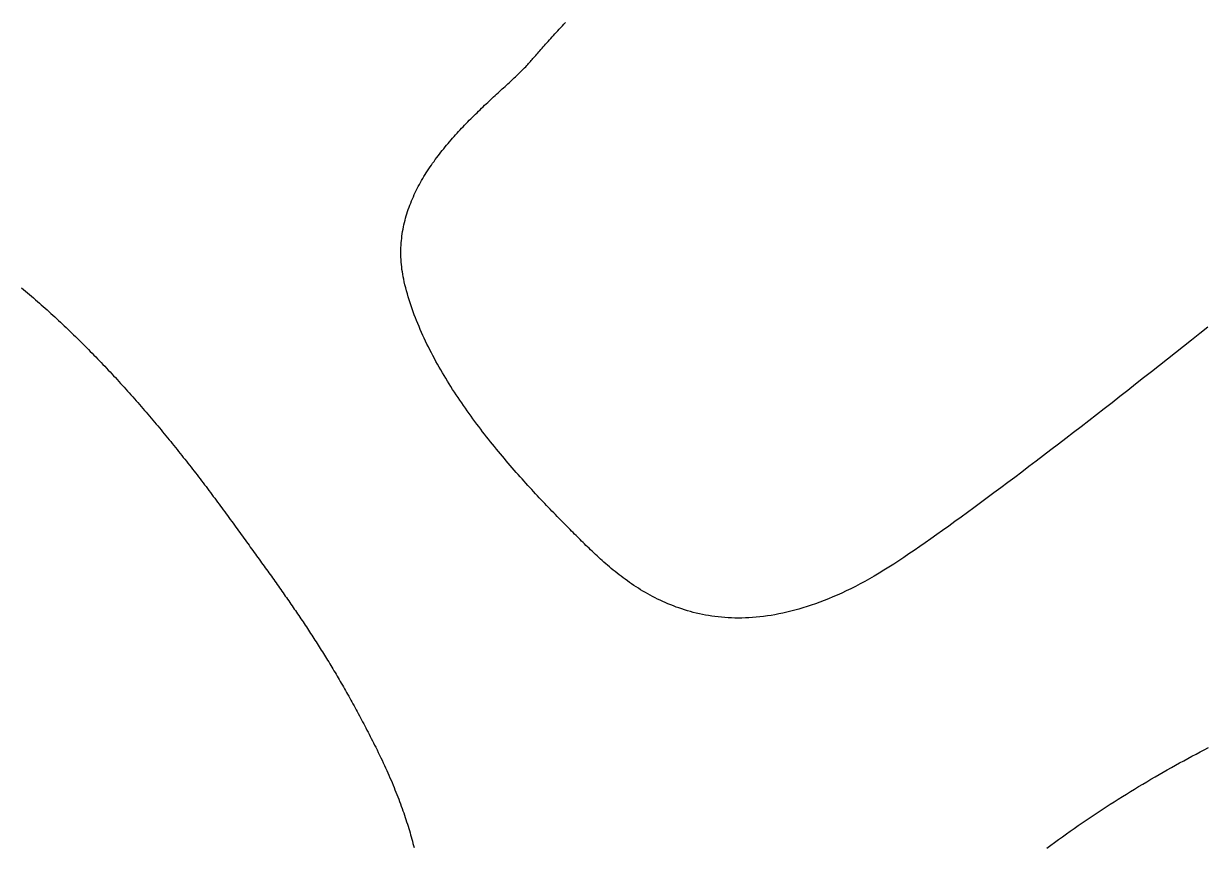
# Model space of a CAD drawing. Extents: x -220 to 640, y 0 to 300.
# Drawn here: x -154.31 to -108.61, y 173.14 to 204.99 of the extents above; entities that cross this region are included whole.
import ezdxf

# ---------------------------------------------------------------- set-up
doc = ezdxf.new("R2010")
doc.units = 0
doc.layers.get('0').update_dxf_attribs({"linetype": 'CONTINUOUS'})

msp = doc.modelspace()

# ---------------------------------------------------------------- linework, layer by layer
for points in [[(-134.632, 203.598, 0), (-134.599, 203.636, 0), (-134.565, 203.676, 0), (-134.53, 203.717, 0), (-134.494, 203.759, 0), (-134.456, 203.802, 0), (-134.417, 203.847, 0), (-134.377, 203.893, 0), (-134.335, 203.94, 0), (-134.292, 203.988, 0), (-134.248, 204.038, 0), (-134.203, 204.089, 0), (-134.157, 204.14, 0), (-134.11, 204.193, 0), (-134.062, 204.248, 0), (-134.012, 204.303, 0), (-133.962, 204.359, 0), (-133.91, 204.416, 0), (-133.858, 204.474, 0), (-133.804, 204.534, 0), (-133.749, 204.594, 0), (-133.694, 204.655, 0), (-133.638, 204.717, 0), (-133.58, 204.78, 0), (-133.522, 204.844, 0), (-133.463, 204.909, 0), (-133.403, 204.974, 0), (-133.343, 205.04, 0)], [(-139.581, 194.997, 0), (-139.602, 195.094, 0), (-139.622, 195.191, 0), (-139.64, 195.288, 0), (-139.655, 195.384, 0), (-139.669, 195.479, 0), (-139.681, 195.574, 0), (-139.691, 195.669, 0), (-139.699, 195.763, 0), (-139.705, 195.857, 0), (-139.709, 195.95, 0), (-139.712, 196.043, 0), (-139.712, 196.135, 0), (-139.712, 196.227, 0), (-139.709, 196.318, 0), (-139.704, 196.409, 0), (-139.698, 196.499, 0), (-139.691, 196.589, 0), (-139.681, 196.679, 0), (-139.67, 196.768, 0), (-139.658, 196.856, 0), (-139.644, 196.944, 0), (-139.628, 197.032, 0), (-139.611, 197.119, 0), (-139.593, 197.206, 0), (-139.573, 197.292, 0), (-139.551, 197.378, 0), (-139.528, 197.463, 0), (-139.504, 197.548, 0), (-139.479, 197.632, 0), (-139.452, 197.716, 0), (-139.424, 197.799, 0), (-139.395, 197.882, 0), (-139.364, 197.964, 0), (-139.332, 198.046, 0), (-139.299, 198.128, 0), (-139.265, 198.209, 0), (-139.23, 198.289, 0), (-139.193, 198.37, 0), (-139.156, 198.449, 0), (-139.118, 198.528, 0), (-139.078, 198.607, 0), (-139.037, 198.685, 0), (-138.996, 198.763, 0), (-138.953, 198.84, 0), (-138.91, 198.917, 0), (-138.866, 198.993, 0), (-138.82, 199.069, 0), (-138.774, 199.145, 0), (-138.728, 199.219, 0), (-138.68, 199.294, 0), (-138.631, 199.368, 0), (-138.582, 199.441, 0), (-138.532, 199.514, 0), (-138.482, 199.587, 0), (-138.43, 199.659, 0), (-138.379, 199.731, 0), (-138.326, 199.802, 0), (-138.273, 199.872, 0), (-138.219, 199.943, 0), (-138.165, 200.012, 0), (-138.11, 200.082, 0), (-138.055, 200.15, 0), (-137.999, 200.219, 0), (-137.943, 200.286, 0), (-137.886, 200.354, 0), (-137.829, 200.421, 0), (-137.772, 200.487, 0), (-137.714, 200.553, 0), (-137.656, 200.618, 0), (-137.598, 200.683, 0), (-137.539, 200.748, 0), (-137.481, 200.812, 0), (-137.422, 200.875, 0), (-137.362, 200.939, 0), (-137.303, 201.001, 0), (-137.244, 201.063, 0), (-137.184, 201.125, 0), (-137.124, 201.186, 0), (-137.065, 201.247, 0), (-137.005, 201.307, 0), (-136.945, 201.367, 0), (-136.885, 201.426, 0), (-136.826, 201.485, 0), (-136.766, 201.543, 0), (-136.706, 201.601, 0), (-136.647, 201.658, 0), (-136.588, 201.715, 0), (-136.529, 201.772, 0), (-136.47, 201.828, 0), (-136.411, 201.883, 0), (-136.353, 201.938, 0), (-136.294, 201.993, 0), (-136.236, 202.047, 0), (-136.179, 202.1, 0), (-136.122, 202.153, 0), (-136.065, 202.206, 0), (-136.009, 202.258, 0), (-135.953, 202.309, 0), (-135.897, 202.361, 0), (-135.842, 202.411, 0), (-135.788, 202.461, 0), (-135.734, 202.511, 0), (-135.68, 202.56, 0), (-135.627, 202.609, 0), (-135.575, 202.657, 0), (-135.523, 202.705, 0), (-135.473, 202.753, 0), (-135.422, 202.799, 0), (-135.373, 202.846, 0), (-135.324, 202.892, 0), (-135.276, 202.937, 0), (-135.229, 202.982, 0), (-135.182, 203.026, 0), (-135.136, 203.07, 0), (-135.092, 203.114, 0), (-135.048, 203.157, 0), (-135.005, 203.199, 0), (-134.963, 203.241, 0), (-134.922, 203.283, 0), (-134.882, 203.324, 0), (-134.843, 203.365, 0), (-134.805, 203.405, 0), (-134.768, 203.444, 0), (-134.732, 203.484, 0), (-134.697, 203.522, 0), (-134.664, 203.56, 0), (-134.632, 203.598, 0)], [(-154.389, 194.759, 0), (-154.312, 194.695, 0), (-154.236, 194.63, 0), (-154.159, 194.566, 0), (-154.083, 194.501, 0), (-154.007, 194.436, 0), (-153.931, 194.37, 0), (-153.855, 194.305, 0), (-153.78, 194.239, 0), (-153.705, 194.173, 0), (-153.629, 194.106, 0), (-153.554, 194.04, 0), (-153.479, 193.973, 0), (-153.405, 193.906, 0), (-153.33, 193.839, 0), (-153.256, 193.771, 0), (-153.181, 193.703, 0), (-153.107, 193.635, 0), (-153.034, 193.567, 0), (-152.96, 193.499, 0), (-152.886, 193.43, 0), (-152.813, 193.361, 0), (-152.74, 193.292, 0), (-152.667, 193.223, 0), (-152.594, 193.153, 0), (-152.521, 193.084, 0), (-152.449, 193.014, 0), (-152.377, 192.944, 0), (-152.305, 192.873, 0), (-152.233, 192.803, 0), (-152.161, 192.732, 0), (-152.089, 192.661, 0), (-152.018, 192.59, 0), (-151.947, 192.519, 0), (-151.876, 192.448, 0), (-151.805, 192.376, 0), (-151.734, 192.305, 0), (-151.664, 192.233, 0), (-151.593, 192.161, 0), (-151.523, 192.089, 0), (-151.453, 192.017, 0), (-151.383, 191.944, 0), (-151.314, 191.872, 0), (-151.244, 191.799, 0), (-151.175, 191.726, 0), (-151.106, 191.653, 0), (-151.037, 191.58, 0), (-150.968, 191.507, 0), (-150.9, 191.433, 0), (-150.832, 191.36, 0), (-150.763, 191.286, 0), (-150.696, 191.212, 0), (-150.628, 191.138, 0), (-150.56, 191.064, 0), (-150.493, 190.99, 0), (-150.426, 190.916, 0), (-150.359, 190.842, 0), (-150.292, 190.767, 0), (-150.225, 190.693, 0), (-150.159, 190.618, 0), (-150.092, 190.544, 0), (-150.026, 190.469, 0), (-149.96, 190.394, 0), (-149.895, 190.319, 0), (-149.829, 190.244, 0), (-149.764, 190.169, 0), (-149.699, 190.094, 0), (-149.634, 190.019, 0), (-149.569, 189.944, 0), (-149.505, 189.868, 0), (-149.44, 189.793, 0), (-149.376, 189.717, 0), (-149.312, 189.642, 0), (-149.248, 189.566, 0), (-149.185, 189.491, 0), (-149.121, 189.415, 0), (-149.058, 189.339, 0), (-148.995, 189.264, 0), (-148.932, 189.188, 0), (-148.87, 189.112, 0), (-148.807, 189.036, 0), (-148.745, 188.961, 0), (-148.683, 188.885, 0), (-148.621, 188.809, 0), (-148.559, 188.733, 0), (-148.498, 188.657, 0), (-148.437, 188.581, 0), (-148.376, 188.505, 0), (-148.315, 188.43, 0), (-148.254, 188.354, 0), (-148.194, 188.278, 0), (-148.133, 188.202, 0), (-148.073, 188.126, 0), (-148.014, 188.05, 0), (-147.954, 187.974, 0), (-147.894, 187.899, 0), (-147.835, 187.823, 0), (-147.776, 187.747, 0), (-147.717, 187.671, 0), (-147.659, 187.596, 0), (-147.6, 187.52, 0), (-147.542, 187.444, 0), (-147.484, 187.369, 0), (-147.426, 187.293, 0), (-147.369, 187.218, 0), (-147.311, 187.142, 0), (-147.254, 187.067, 0), (-147.197, 186.992, 0), (-147.14, 186.916, 0), (-147.084, 186.841, 0), (-147.027, 186.766, 0), (-146.971, 186.691, 0), (-146.915, 186.616, 0), (-146.859, 186.541, 0), (-146.804, 186.466, 0), (-146.748, 186.392, 0), (-146.693, 186.317, 0), (-146.638, 186.242, 0), (-146.584, 186.168, 0), (-146.529, 186.094, 0), (-146.475, 186.019, 0), (-146.421, 185.945, 0), (-146.367, 185.871, 0), (-146.313, 185.797, 0), (-146.26, 185.723, 0)], [(-108.483, 193.239, 0), (-108.795, 192.991, 0), (-109.107, 192.743, 0), (-109.418, 192.496, 0), (-109.729, 192.25, 0), (-110.04, 192.004, 0), (-110.35, 191.759, 0), (-110.659, 191.516, 0), (-110.967, 191.273, 0), (-111.274, 191.032, 0), (-111.581, 190.792, 0), (-111.886, 190.553, 0), (-112.189, 190.316, 0), (-112.491, 190.081, 0), (-112.792, 189.847, 0), (-113.091, 189.616, 0), (-113.388, 189.386, 0), (-113.683, 189.159, 0), (-113.975, 188.933, 0), (-114.266, 188.71, 0), (-114.554, 188.489, 0), (-114.84, 188.271, 0), (-115.123, 188.056, 0), (-115.404, 187.843, 0), (-115.681, 187.633, 0), (-115.956, 187.426, 0), (-116.227, 187.222, 0), (-116.496, 187.021, 0), (-116.761, 186.824, 0), (-117.022, 186.629, 0), (-117.28, 186.439, 0), (-117.534, 186.252, 0), (-117.784, 186.068, 0), (-118.03, 185.889, 0), (-118.273, 185.713, 0), (-118.511, 185.542, 0), (-118.744, 185.374, 0), (-118.973, 185.211, 0), (-119.198, 185.052, 0), (-119.418, 184.897, 0), (-119.633, 184.747, 0), (-119.843, 184.602, 0), (-120.047, 184.462, 0), (-120.247, 184.326, 0), (-120.442, 184.195, 0), (-120.635, 184.069, 0), (-120.827, 183.946, 0), (-121.017, 183.829, 0), (-121.205, 183.715, 0), (-121.391, 183.605, 0), (-121.576, 183.5, 0), (-121.759, 183.398, 0), (-121.941, 183.301, 0), (-122.121, 183.207, 0), (-122.299, 183.117, 0), (-122.476, 183.031, 0), (-122.65, 182.949, 0), (-122.824, 182.871, 0), (-122.996, 182.796, 0), (-123.166, 182.725, 0), (-123.334, 182.658, 0), (-123.501, 182.594, 0), (-123.666, 182.533, 0), (-123.83, 182.476, 0), (-123.992, 182.423, 0), (-124.153, 182.372, 0), (-124.312, 182.325, 0), (-124.469, 182.282, 0), (-124.625, 182.241, 0), (-124.78, 182.204, 0), (-124.933, 182.169, 0), (-125.084, 182.138, 0), (-125.234, 182.11, 0), (-125.382, 182.084, 0), (-125.529, 182.062, 0), (-125.674, 182.042, 0), (-125.818, 182.026, 0), (-125.961, 182.012, 0), (-126.102, 182, 0), (-126.241, 181.991, 0), (-126.379, 181.985, 0), (-126.516, 181.982, 0), (-126.651, 181.981, 0), (-126.784, 181.982, 0), (-126.916, 181.986, 0), (-127.047, 181.992, 0), (-127.177, 182, 0), (-127.305, 182.011, 0), (-127.431, 182.024, 0), (-127.556, 182.039, 0), (-127.68, 182.056, 0), (-127.802, 182.075, 0), (-127.923, 182.097, 0), (-128.043, 182.12, 0), (-128.161, 182.145, 0), (-128.278, 182.172, 0), (-128.394, 182.201, 0), (-128.508, 182.231, 0), (-128.621, 182.263, 0), (-128.732, 182.297, 0), (-128.843, 182.333, 0), (-128.952, 182.37, 0), (-129.059, 182.408, 0), (-129.165, 182.448, 0), (-129.27, 182.49, 0), (-129.374, 182.532, 0), (-129.477, 182.577, 0), (-129.578, 182.622, 0), (-129.678, 182.669, 0), (-129.776, 182.716, 0), (-129.874, 182.765, 0), (-129.97, 182.815, 0), (-130.065, 182.866, 0), (-130.159, 182.918, 0), (-130.251, 182.971, 0), (-130.342, 183.025, 0), (-130.432, 183.079, 0), (-130.521, 183.134, 0), (-130.609, 183.19, 0), (-130.695, 183.247, 0), (-130.78, 183.304, 0), (-130.865, 183.362, 0), (-130.947, 183.421, 0), (-131.029, 183.48, 0), (-131.11, 183.539, 0), (-131.189, 183.599, 0), (-131.268, 183.659, 0), (-131.345, 183.719, 0), (-131.421, 183.779, 0), (-131.496, 183.84, 0), (-131.57, 183.901, 0), (-131.642, 183.962, 0), (-131.714, 184.023, 0), (-131.784, 184.084, 0), (-131.854, 184.144, 0), (-131.922, 184.205, 0), (-131.99, 184.266, 0), (-132.056, 184.326, 0), (-132.121, 184.386, 0), (-132.185, 184.446, 0), (-132.248, 184.505, 0), (-132.31, 184.564, 0), (-132.371, 184.623, 0), (-132.431, 184.681, 0), (-132.49, 184.738, 0), (-132.548, 184.795, 0), (-132.605, 184.851, 0), (-132.661, 184.907, 0), (-132.716, 184.961, 0), (-132.77, 185.015, 0), (-132.823, 185.068, 0), (-132.877, 185.122, 0), (-132.932, 185.177, 0), (-132.988, 185.233, 0), (-133.045, 185.29, 0), (-133.103, 185.348, 0), (-133.161, 185.407, 0), (-133.221, 185.467, 0), (-133.282, 185.528, 0), (-133.343, 185.591, 0), (-133.406, 185.654, 0), (-133.469, 185.718, 0), (-133.533, 185.783, 0), (-133.598, 185.849, 0), (-133.664, 185.916, 0), (-133.73, 185.985, 0), (-133.797, 186.054, 0), (-133.865, 186.124, 0), (-133.933, 186.195, 0), (-134.002, 186.266, 0), (-134.072, 186.339, 0), (-134.142, 186.413, 0), (-134.213, 186.487, 0), (-134.284, 186.563, 0), (-134.356, 186.639, 0), (-134.429, 186.716, 0), (-134.501, 186.795, 0), (-134.575, 186.873, 0), (-134.648, 186.953, 0), (-134.722, 187.034, 0), (-134.797, 187.115, 0), (-134.871, 187.197, 0), (-134.946, 187.281, 0), (-135.022, 187.364, 0), (-135.097, 187.449, 0), (-135.173, 187.534, 0), (-135.249, 187.621, 0), (-135.325, 187.707, 0), (-135.401, 187.795, 0), (-135.478, 187.883, 0), (-135.555, 187.973, 0), (-135.631, 188.062, 0), (-135.708, 188.153, 0), (-135.785, 188.244, 0), (-135.861, 188.336, 0), (-135.938, 188.429, 0), (-136.015, 188.522, 0), (-136.091, 188.616, 0), (-136.168, 188.711, 0), (-136.244, 188.806, 0), (-136.32, 188.902, 0), (-136.397, 188.998, 0), (-136.472, 189.096, 0), (-136.548, 189.193, 0), (-136.624, 189.292, 0), (-136.699, 189.391, 0), (-136.773, 189.49, 0), (-136.848, 189.59, 0), (-136.922, 189.691, 0), (-136.996, 189.792, 0), (-137.069, 189.894, 0), (-137.142, 189.996, 0), (-137.215, 190.099, 0), (-137.287, 190.202, 0), (-137.359, 190.306, 0), (-137.43, 190.41, 0), (-137.5, 190.515, 0), (-137.57, 190.62, 0), (-137.639, 190.726, 0), (-137.708, 190.832, 0), (-137.776, 190.939, 0), (-137.843, 191.046, 0), (-137.91, 191.153, 0), (-137.976, 191.261, 0), (-138.041, 191.37, 0), (-138.106, 191.478, 0), (-138.169, 191.587, 0), (-138.232, 191.697, 0), (-138.294, 191.807, 0), (-138.355, 191.917, 0), (-138.415, 192.028, 0), (-138.474, 192.139, 0), (-138.533, 192.25, 0), (-138.59, 192.362, 0), (-138.646, 192.473, 0), (-138.702, 192.586, 0), (-138.756, 192.698, 0), (-138.809, 192.811, 0), (-138.861, 192.924, 0), (-138.912, 193.037, 0), (-138.962, 193.151, 0), (-139.01, 193.265, 0), (-139.058, 193.379, 0), (-139.104, 193.493, 0), (-139.149, 193.608, 0), (-139.192, 193.723, 0), (-139.235, 193.838, 0), (-139.276, 193.953, 0), (-139.315, 194.068, 0), (-139.354, 194.184, 0), (-139.39, 194.3, 0), (-139.426, 194.416, 0), (-139.46, 194.532, 0), (-139.492, 194.648, 0), (-139.523, 194.764, 0), (-139.553, 194.881, 0), (-139.581, 194.997, 0)], [(-146.26, 185.723, 0), (-146.207, 185.65, 0), (-146.154, 185.577, 0), (-146.101, 185.504, 0), (-146.049, 185.432, 0), (-145.996, 185.36, 0), (-145.945, 185.288, 0), (-145.893, 185.217, 0), (-145.842, 185.146, 0), (-145.791, 185.075, 0), (-145.74, 185.005, 0), (-145.689, 184.936, 0), (-145.639, 184.866, 0), (-145.589, 184.797, 0), (-145.539, 184.728, 0), (-145.49, 184.66, 0), (-145.44, 184.591, 0), (-145.391, 184.524, 0), (-145.342, 184.456, 0), (-145.294, 184.389, 0), (-145.245, 184.322, 0), (-145.197, 184.255, 0), (-145.149, 184.188, 0), (-145.101, 184.122, 0), (-145.054, 184.056, 0), (-145.006, 183.99, 0), (-144.959, 183.924, 0), (-144.912, 183.859, 0), (-144.865, 183.794, 0), (-144.819, 183.729, 0), (-144.772, 183.664, 0), (-144.726, 183.599, 0), (-144.68, 183.535, 0), (-144.634, 183.47, 0), (-144.589, 183.406, 0), (-144.543, 183.342, 0), (-144.498, 183.278, 0), (-144.453, 183.214, 0), (-144.408, 183.151, 0), (-144.363, 183.087, 0), (-144.319, 183.024, 0), (-144.274, 182.96, 0), (-144.23, 182.897, 0), (-144.186, 182.834, 0), (-144.142, 182.771, 0), (-144.098, 182.708, 0), (-144.054, 182.645, 0), (-144.01, 182.582, 0), (-143.967, 182.519, 0), (-143.924, 182.456, 0), (-143.88, 182.394, 0), (-143.837, 182.331, 0), (-143.794, 182.268, 0), (-143.751, 182.205, 0), (-143.709, 182.142, 0), (-143.666, 182.079, 0), (-143.624, 182.017, 0), (-143.581, 181.954, 0), (-143.539, 181.891, 0), (-143.497, 181.828, 0), (-143.455, 181.765, 0), (-143.413, 181.702, 0), (-143.371, 181.638, 0), (-143.329, 181.575, 0), (-143.287, 181.512, 0), (-143.245, 181.448, 0), (-143.204, 181.385, 0), (-143.162, 181.321, 0), (-143.121, 181.257, 0), (-143.079, 181.193, 0), (-143.038, 181.129, 0), (-142.997, 181.065, 0), (-142.956, 181.001, 0), (-142.914, 180.936, 0), (-142.873, 180.871, 0), (-142.832, 180.806, 0), (-142.791, 180.741, 0), (-142.75, 180.676, 0), (-142.709, 180.61, 0), (-142.668, 180.545, 0), (-142.628, 180.479, 0), (-142.587, 180.413, 0), (-142.546, 180.346, 0), (-142.505, 180.28, 0), (-142.464, 180.213, 0), (-142.424, 180.145, 0), (-142.383, 180.078, 0), (-142.342, 180.01, 0), (-142.302, 179.942, 0), (-142.261, 179.874, 0), (-142.22, 179.805, 0), (-142.179, 179.736, 0), (-142.139, 179.667, 0), (-142.098, 179.598, 0), (-142.057, 179.528, 0), (-142.017, 179.457, 0), (-141.976, 179.387, 0), (-141.935, 179.316, 0), (-141.894, 179.244, 0), (-141.853, 179.173, 0), (-141.813, 179.101, 0), (-141.772, 179.028, 0), (-141.731, 178.955, 0), (-141.69, 178.882, 0), (-141.649, 178.808, 0), (-141.608, 178.734, 0), (-141.566, 178.659, 0), (-141.525, 178.584, 0), (-141.484, 178.509, 0), (-141.443, 178.433, 0), (-141.401, 178.357, 0), (-141.36, 178.28, 0), (-141.319, 178.202, 0), (-141.277, 178.124, 0), (-141.235, 178.046, 0), (-141.194, 177.967, 0), (-141.152, 177.888, 0), (-141.11, 177.808, 0), (-141.068, 177.727, 0), (-141.026, 177.646, 0), (-140.984, 177.565, 0), (-140.942, 177.483, 0), (-140.899, 177.4, 0), (-140.857, 177.317, 0), (-140.814, 177.233, 0), (-140.772, 177.149, 0), (-140.729, 177.064, 0), (-140.686, 176.978, 0)], [(-140.686, 176.978, 0), (-140.635, 176.876, 0), (-140.585, 176.775, 0), (-140.537, 176.675, 0), (-140.489, 176.575, 0), (-140.441, 176.475, 0), (-140.395, 176.377, 0), (-140.35, 176.279, 0), (-140.305, 176.181, 0), (-140.261, 176.085, 0), (-140.218, 175.988, 0), (-140.176, 175.893, 0), (-140.135, 175.798, 0), (-140.094, 175.703, 0), (-140.054, 175.609, 0), (-140.015, 175.516, 0), (-139.977, 175.423, 0), (-139.94, 175.331, 0), (-139.903, 175.239, 0), (-139.867, 175.148, 0), (-139.832, 175.057, 0), (-139.797, 174.967, 0), (-139.763, 174.878, 0), (-139.73, 174.788, 0), (-139.698, 174.7, 0), (-139.666, 174.612, 0), (-139.635, 174.524, 0), (-139.604, 174.437, 0), (-139.575, 174.35, 0), (-139.546, 174.263, 0), (-139.517, 174.178, 0), (-139.489, 174.092, 0), (-139.462, 174.007, 0), (-139.436, 173.922, 0), (-139.41, 173.838, 0), (-139.384, 173.755, 0), (-139.359, 173.671, 0), (-139.335, 173.588, 0), (-139.312, 173.506, 0), (-139.289, 173.423, 0), (-139.266, 173.341, 0), (-139.244, 173.26, 0), (-139.223, 173.179, 0), (-139.202, 173.098, 0)], [(-114.713, 173.076, 0), (-114.563, 173.187, 0), (-114.412, 173.297, 0), (-114.261, 173.407, 0), (-114.109, 173.516, 0), (-113.957, 173.624, 0), (-113.804, 173.732, 0), (-113.651, 173.839, 0), (-113.498, 173.945, 0), (-113.344, 174.051, 0), (-113.19, 174.156, 0), (-113.035, 174.26, 0), (-112.88, 174.364, 0), (-112.725, 174.467, 0), (-112.57, 174.569, 0), (-112.414, 174.67, 0), (-112.258, 174.771, 0), (-112.101, 174.871, 0), (-111.945, 174.971, 0), (-111.788, 175.069, 0), (-111.631, 175.167, 0), (-111.473, 175.264, 0), (-111.316, 175.361, 0), (-111.158, 175.456, 0), (-111, 175.551, 0), (-110.842, 175.646, 0), (-110.684, 175.739, 0), (-110.525, 175.832, 0), (-110.367, 175.924, 0), (-110.208, 176.015, 0), (-110.049, 176.106, 0), (-109.89, 176.195, 0), (-109.731, 176.284, 0), (-109.572, 176.372, 0), (-109.413, 176.46, 0), (-109.254, 176.546, 0), (-109.095, 176.632, 0), (-108.936, 176.717, 0), (-108.777, 176.802, 0), (-108.617, 176.885, 0), (-108.458, 176.968, 0)]]:
    msp.add_polyline3d(points)

doc.saveas('drawing.dxf')
